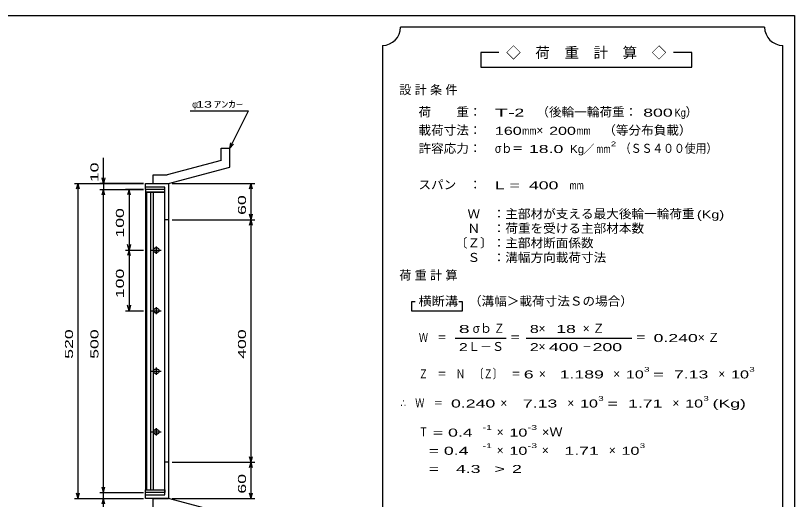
# Model space of a CAD drawing. Units: millimetres, scale not verified. Extents: x -1092 to 1034, y -771 to 635.
# Drawn here: x -250 to 1034, y -163 to 635 of the extents above; entities that cross this region are included whole.
import ezdxf
from ezdxf.enums import TextEntityAlignment as Align

# ---------------------------------------------------------------- set-up
doc = ezdxf.new("R2010")
doc.units = ezdxf.units.MM
doc.header["$LTSCALE"] = 6
for name, color, linetype, lineweight in [('0_2', 150, 'Continuous', 25), ('16', 3, 'Continuous', 25), ('19', 6, 'Continuous', 25), ('22', 4, 'Continuous', 25)]:
    doc.layers.add(name, color=color, linetype=linetype, lineweight=lineweight)
doc.styles.add('ベクトル', font='')
doc.styles.get('ベクトル').set_extended_font_data('ベクトル')

msp = doc.modelspace()

# ---------------------------------------------------------------- linework, layer by layer
at = {"layer": '0_2'}
for p, q in [((-1041.6, 635.4), (1034.4, 635.4)), ((1034.4, 635.4), (1034.4, -684.6))]:
    msp.add_line(p, q, dxfattribs=at)
at = {"layer": '16'}
for p, q in [((-3.6, 348.4), (-35.6, 348.4)), ((-35.6, 348.4), (-35.6, 343.9)), ((-3.6, 343.9), (-3.6, 348.4)), ((-35.6, 343.9), (-3.6, 343.9)), ((-35.6, 343.9), (-35.6, -147.1)), ((-3.6, 343.9), (-35.6, 343.9)), ((-33.6, 343.9), (-33.6, -147.1)), ((-26.6, -147.1), (-26.6, 343.9)), ((-22.6, 343.9), (-22.6, -147.1)), ((-3.6, -147.1), (-3.6, 343.9)), ((-25.6, 248.4), (-9.6, 248.4)), ((-15.6, 251.4), (-19.6, 251.4)), ((-19.6, 245.4), (-15.6, 245.4)), ((-17.6, 254.4), (-17.6, 242.4)), ((-17.6, 154.4), (-17.6, 142.4)), ((-25.6, 148.4), (-9.6, 148.4)), ((-15.6, 151.4), (-19.6, 151.4)), ((-19.6, 145.4), (-15.6, 145.4)), ((-15.6, 51.4), (-19.6, 51.4)), ((-17.6, 54.4), (-17.6, 42.4)), ((-25.6, 48.4), (-9.6, 48.4)), ((-19.6, 45.4), (-15.6, 45.4)), ((-15.6, -48.6), (-19.6, -48.6)), ((-17.6, -45.6), (-17.6, -57.6)), ((-25.6, -51.6), (-9.6, -51.6)), ((-19.6, -54.6), (-15.6, -54.6)), ((-35.6, -147.1), (-3.6, -147.1)), ((-35.6, -151.6), (-35.6, -147.1)), ((-35.6, -147.1), (-3.6, -147.1)), ((-3.6, -151.6), (-35.6, -151.6)), ((-3.6, -147.1), (-3.6, -151.6))]:
    msp.add_line(p, q, dxfattribs=at)
for centre, radius, start, end in [((-19.6, 248.4), 3, 90, 270), ((-17.6, 248.4), 4, 46.6, 133.4), ((-17.6, 248.4), 4, 226.6, 313.4), ((-15.6, 248.4), 3, 270, 90), ((-19.6, 148.4), 3, 90, 270), ((-17.6, 148.4), 4, 46.6, 133.4), ((-17.6, 148.4), 4, 226.6, 313.4), ((-15.6, 148.4), 3, 270, 90), ((-19.6, 48.4), 3, 90, 270), ((-17.6, 48.4), 4, 46.6, 133.4), ((-15.6, 48.4), 3, 270, 90), ((-17.6, 48.4), 4, 226.6, 313.4), ((-19.6, -51.6), 3, 90, 270), ((-17.6, -51.6), 4, 46.6, 133.4), ((-15.6, -51.6), 3, 270, 90), ((-17.6, -51.6), 4, 226.6, 313.4)]:
    msp.add_arc(centre, radius, start, end, dxfattribs=at)
at = {"layer": '19'}
for p, q in [((89.4, 416.4), (103.4, 416.4)), ((89.4, 396.4), (89.4, 416.4)), ((103.4, 385.4), (103.4, 416.4)), ((89.4, 396.4), (0.4, 372.4)), ((2.4, 358.4), (103.4, 385.4)), ((-22.6, 372.4), (0.4, 372.4)), ((-22.6, 358.4), (-22.6, 372.4)), ((-35.6, 348.4), (-35.6, 358.4)), ((-35.6, 358.4), (1.4, 358.4)), ((-3.6, 352.4), (-35.6, 352.4)), ((-22.6, 358.4), (2.4, 358.4)), ((-3.6, -155.6), (-3.6, 352.4)), ((1.4, 358.4), (2.4, 357.4)), ((2.4, 357.4), (2.4, -160.6)), ((2.4, 298.4), (-3.6, 298.4)), ((2.4, -101.6), (-3.6, -101.6)), ((-35.6, -161.6), (-35.6, -151.6)), ((-35.6, -155.6), (-3.6, -155.6)), ((1.4, -161.6), (-35.6, -161.6)), ((-22.6, -161.6), (2.4, -161.6)), ((-22.6, -175.6), (-22.6, -161.6)), ((2.4, -160.6), (1.4, -161.6)), ((103.4, -188.6), (2.4, -161.6))]:
    msp.add_line(p, q, dxfattribs=at)
at = {"layer": '22'}
for p, q in [((985.2, 616.2), (385.2, 616.2)), ((355.2, 586.2), (355.2, -343.8)), ((1015.2, -343.8), (1015.2, 586.2)), ((547.2, 574.2), (517.2, 574.2)), ((517.2, 574.2), (517.2, 550.2)), ((865.2, 574.2), (835.2, 574.2)), ((865.2, 550.2), (865.2, 574.2)), ((517.2, 550.2), (865.2, 550.2)), ((38.4, 478.4), (134.4, 478.4)), ((103.4, 416.4), (134.4, 478.4)), ((103.4, 416.4), (105.2, 425.16)), ((103.4, 416.4), (109.4, 423)), ((-104.6, 358.4), (-104.6, 400.4)), ((-104.6, 358.4), (-107, 367.4)), ((-102.2, 367.4), (-104.6, 358.4)), ((-152.6, 358.4), (-38.6, 358.4)), ((-149, 349.4), (-146.6, 358.4)), ((-144.2, 349.4), (-146.6, 358.4)), ((-146.6, -161.6), (-146.6, 358.4)), ((-38.6, 358.4), (-110.6, 358.4)), ((-110.6, 348.4), (-38.6, 348.4)), ((-107, 339.4), (-104.6, 348.4)), ((-104.6, 358.4), (-104.6, 348.4)), ((-102.2, 339.4), (-104.6, 348.4)), ((-104.6, -151.6), (-104.6, 348.4)), ((-38.6, 348.4), (-68.6, 348.4)), ((-62.6, 348.4), (-65, 339.4)), ((-60.2, 339.4), (-62.6, 348.4)), ((-62.6, 348.4), (-62.6, 248.4)), ((8.4, 358.4), (144.6, 358.4)), ((136.2, 349.4), (138.6, 358.4)), ((141, 349.4), (138.6, 358.4)), ((138.6, 298.4), (138.6, 358.4)), ((8.4, 298.4), (144.6, 298.4)), ((138.6, 298.4), (136.2, 307.4)), ((136.2, 289.4), (138.6, 298.4)), ((138.6, 298.4), (141, 307.4)), ((141, 289.4), (138.6, 298.4)), ((138.6, -101.6), (138.6, 298.4)), ((-62.6, 248.4), (-65, 257.4)), ((-60.2, 257.4), (-62.6, 248.4)), ((-68.6, 248.4), (-38.6, 248.4)), ((-62.6, 248.4), (-65, 239.4)), ((-60.2, 239.4), (-62.6, 248.4)), ((-62.6, 248.4), (-62.6, 148.4)), ((-62.6, 148.4), (-65, 157.4)), ((-60.2, 157.4), (-62.6, 148.4)), ((409.2, 163.2), (403.2, 163.2)), ((403.2, 163.2), (403.2, 148.2)), ((487.2, 163.2), (481.2, 163.2)), ((487.2, 148.2), (487.2, 163.2)), ((-68.6, 148.4), (-38.6, 148.4)), ((403.2, 148.2), (487.2, 148.2)), ((475.2, 103.2), (559.2, 103.2)), ((592.2, 103.2), (766.2, 103.2)), ((8.4, -101.6), (144.6, -101.6)), ((138.6, -101.6), (136.2, -92.6)), ((136.2, -110.6), (138.6, -101.6)), ((138.6, -101.6), (141, -92.6)), ((141, -110.6), (138.6, -101.6)), ((138.6, -161.6), (138.6, -101.6)), ((-146.6, -161.6), (-149, -152.6)), ((-146.6, -161.6), (-144.2, -152.6)), ((-110.6, -151.6), (-38.6, -151.6)), ((-104.6, -151.6), (-107, -142.6)), ((-104.6, -151.6), (-102.2, -142.6)), ((-104.6, -161.6), (-104.6, -151.6)), ((138.6, -161.6), (136.2, -152.6)), ((138.6, -161.6), (141, -152.6)), ((-152.6, -161.6), (-38.6, -161.6)), ((-110.6, -161.6), (-38.6, -161.6)), ((-107, -170.6), (-104.6, -161.6)), ((-102.2, -170.6), (-104.6, -161.6)), ((-104.6, -203.6), (-104.6, -161.6)), ((8.4, -161.6), (144.6, -161.6))]:
    msp.add_line(p, q, dxfattribs=at)
for centre, start, end in [((355.2, 616.2), 270, 0), ((1015.2, 616.2), 180, 270)]:
    msp.add_arc(centre, 30, start, end, dxfattribs=at)

# ---------------------------------------------------------------- texts
at = {"layer": '22', "color": 2, "style": 'ベクトル'}
for s, height, p in [('◇\u3000荷\u3000重\u3000計\u3000算\u3000◇', 17.6, (559.2, 574.2)), ('φ', 11, (41.4, 488.9)), ('）', 14.52, (855, 476.1)), ('×', 14.52, (609, 446.1)), ('／', 13.2, (686.7, 415.2)), ('σｂ', 14.52, (504, 119.1)), ('×', 14.52, (612.6, 119.1)), ('Ｌ－Ｓ', 14.52, (496.2, 89.1)), ('×', 14.52, (612.6, 89.1)), ('×', 14.52, (613.2, 44.1)), ('×', 14.52, (735.6, 44.1)), ('×', 14.52, (909, 44.1)), ('×', 14.52, (549.6, -3.9)), ('×', 14.52, (660, -3.9)), ('×', 14.52, (833.4, -3.9)), ('×', 14.52, (543.6, -51.9)), ('×', 14.52, (543.6, -81.9)), ('×', 14.52, (618, -81.9)), ('×', 14.52, (728.4, -81.9))]:
    msp.add_text(s, height=height, dxfattribs=at).set_placement(p, align=Align.MIDDLE_LEFT)
for s, height, width, p in [(' 13 ', 11, 1.6, (41.4, 488.9)), ('ｱﾝｶｰ', 11, 1.6, (77.4, 488.9)), ('荷\u3000\u3000重：\u3000', 14.52, 1.05, (414.6, 476.1)), ('T-', 13.2, 2, (540.6, 475.2)), (' 2 ', 13.2, 1.65, (564.6, 475.2)), ('（後輪一輪荷重：', 14.52, 1.05, (609, 476.1)), (' 800', 13.2, 1.65, (777, 475.2)), ('Kg', 13.2, 0.85, (837, 475.2)), ('載荷寸法：\u3000', 14.52, 1.05, (414.6, 446.1)), ('160', 13.2, 1.5, (540.6, 445.2)), ('200', 13.2, 1.5, (630, 445.2)), ('\u3000（等分布負載）', 14.52, 1.05, (698.4, 446.1)), ('mm', 13.2, 0.8, (585.6, 445.2)), ('mm', 13.2, 0.8, (675, 445.2)), ('許容応力：\u3000', 14.52, 1.05, (414.6, 416.1)), ('σｂ＝', 14.52, 0.9, (540.6, 416.1)), ('2', 7.92, 1.5, (731.7, 423.6)), ('（ＳＳ４００使用）', 14.52, 0.9, (746.7, 416.1)), (' 18.0', 13.2, 1.65, (588.6, 415.2)), ('Kg', 13.2, 1.1, (664.2, 415.2)), ('mm', 13.2, 0.8, (707.7, 415.2)), ('スパン\u3000：\u3000', 14.52, 1.05, (414.6, 356.1)), ('L = ', 13.2, 1.65, (540.6, 355.2)), (' 400 ', 13.2, 1.65, (588.6, 355.2)), ('mm', 13.2, 0.8, (663.6, 355.2)), ('\u3000Ｗ\u3000：主部材が支える最大後輪一輪荷重', 14.52, 1.05, (474.6, 308.1)), ('(Kg)', 13.2, 1.35, (873.6, 307.2)), ('\u3000Ｎ\u3000：荷重を受ける主部材本数', 14.52, 1.05, (474.6, 284.1)), ('〔Ｚ〕：主部材断面係数', 14.52, 1.05, (474.6, 260.1)), ('\u3000Ｓ\u3000：溝幅方向載荷寸法', 14.52, 1.05, (474.6, 236.1)), ('横断溝', 14.52, 1.1, (414.6, 164.1)), ('\u3000（溝幅＞載荷寸法Ｓの場合）', 14.52, 1.05, (477, 164.1)), ('8', 13.2, 1.8, (481.2, 118.2)), ('Ｚ', 14.52, 0.9, (538.8, 119.1)), ('8', 13.2, 1.5, (598.2, 118.2)), (' 18 ', 13.2, 1.65, (633.6, 118.2)), ('Ｗ\u3000＝', 14.52, 0.75, (415.2, 104.1)), ('＝', 14.52, 0.9, (565.2, 104.1)), ('＝', 14.52, 0.9, (772.2, 104.1)), ('0.240', 13.2, 1.65, (802.2, 103.2)), ('2', 13.2, 1.5, (481.2, 88.2)), ('2', 13.2, 1.5, (598.2, 88.2)), (' 400 ', 13.2, 1.65, (621.6, 88.2)), ('－', 14.52, 0.75, (684.6, 89.1)), (' 200 ', 13.2, 1.65, (693.6, 88.2)), ('Ｚ\u3000＝\u3000Ｎ\u3000〔Ｚ〕\u3000＝', 14.52, 0.75, (415.2, 44.1)), ('3', 7.92, 1.5, (786.6, 51.6)), ('3', 7.92, 1.5, (960, 51.6)), (' 6 ', 13.2, 1.65, (580.2, 43.2)), ('  1.189', 13.2, 1.65, (631.2, 43.2)), ('10', 13.2, 1.5, (756.6, 43.2)), ('=', 13.2, 1.7, (801.6, 43.2)), ('  7.13', 13.2, 1.65, (819.6, 43.2)), ('10', 13.2, 1.5, (930, 43.2)), ('∴\u3000Ｗ\u3000＝', 14.52, 0.75, (385.2, -3.9)), (' 0.240', 13.2, 1.65, (460.2, -4.8)), ('  7.13', 13.2, 1.65, (570.6, -4.8)), ('10', 13.2, 1.5, (681, -4.8)), ('3', 7.92, 1.5, (711, 3.6)), ('  1.71', 13.2, 1.65, (744, -4.8)), ('10', 13.2, 1.5, (854.4, -4.8)), ('3', 7.92, 1.5, (884.4, 3.6)), ('(Kg)', 13.2, 1.65, (899.4, -4.8)), ('=', 13.2, 1.7, (726, -4.8)), ('Ｔ', 14.52, 0.75, (415.2, -51.9)), (' = 0.4', 13.2, 1.65, (430.2, -52.8)), ('-1', 7.918, 1.65, (520.2, -44.4)), ('10', 13.2, 1.5, (564.6, -52.8)), ('-3', 7.918, 1.65, (594.6, -44.4)), ('×Ｗ', 14.52, 1.1, (618, -51.9)), ('  = 0.4', 13.2, 1.65, (415.2, -82.8)), ('-1', 7.918, 1.65, (520.2, -74.4)), ('10', 13.2, 1.5, (564.6, -82.8)), ('-3', 7.918, 1.65, (594.6, -74.4)), ('  1.71', 13.2, 1.65, (639, -82.8)), ('10', 13.2, 1.5, (749.4, -82.8)), ('3', 7.92, 1.5, (779.4, -74.4)), ('  =', 13.2, 1.65, (415.2, -112.8)), ('  4.3', 13.2, 1.65, (460.2, -112.8)), ('>', 13.2, 1.7, (539.7, -112.8)), (' 2 ', 13.2, 1.65, (560.7, -112.8))]:
    msp.add_text(s, height=height, dxfattribs=dict(at, width=width)).set_placement(p, align=Align.MIDDLE_LEFT)
at = {"layer": '22', "color": 2, "style": 'ベクトル', "width": 1.65}
for s, p in [(' 10 ', (-119.6, 352.4)), (' 60 ', (123.6, 298.4)), (' 100 ', (-77.6, 260.9)), (' 100 ', (-77.6, 160.9)), (' 520 ', (-161.6, 60.9)), (' 500 ', (-119.6, 60.9)), (' 400 ', (123.6, 60.9)), (' 60 ', (123.6, -161.6))]:
    msp.add_text(s, height=13.2, rotation=90, dxfattribs=at).set_placement(p, align=Align.MIDDLE_LEFT)
at = {"layer": '22', "color": 2, "char_height": 14.52, "attachment_point": 4, "style": 'ベクトル'}
for s, insert in [('\\T1.28;設計条件', (383.1, 512.1)), ('\\T1.28;荷重計算', (383.1, 206.1)), ('\\T1.42;×Ｚ', (685.5, 119.1)), ('\\T1.42;×Ｚ', (875.1, 104.1))]:
    msp.add_mtext(s, dxfattribs=dict(at, insert=insert))

doc.saveas('drawing.dxf')
